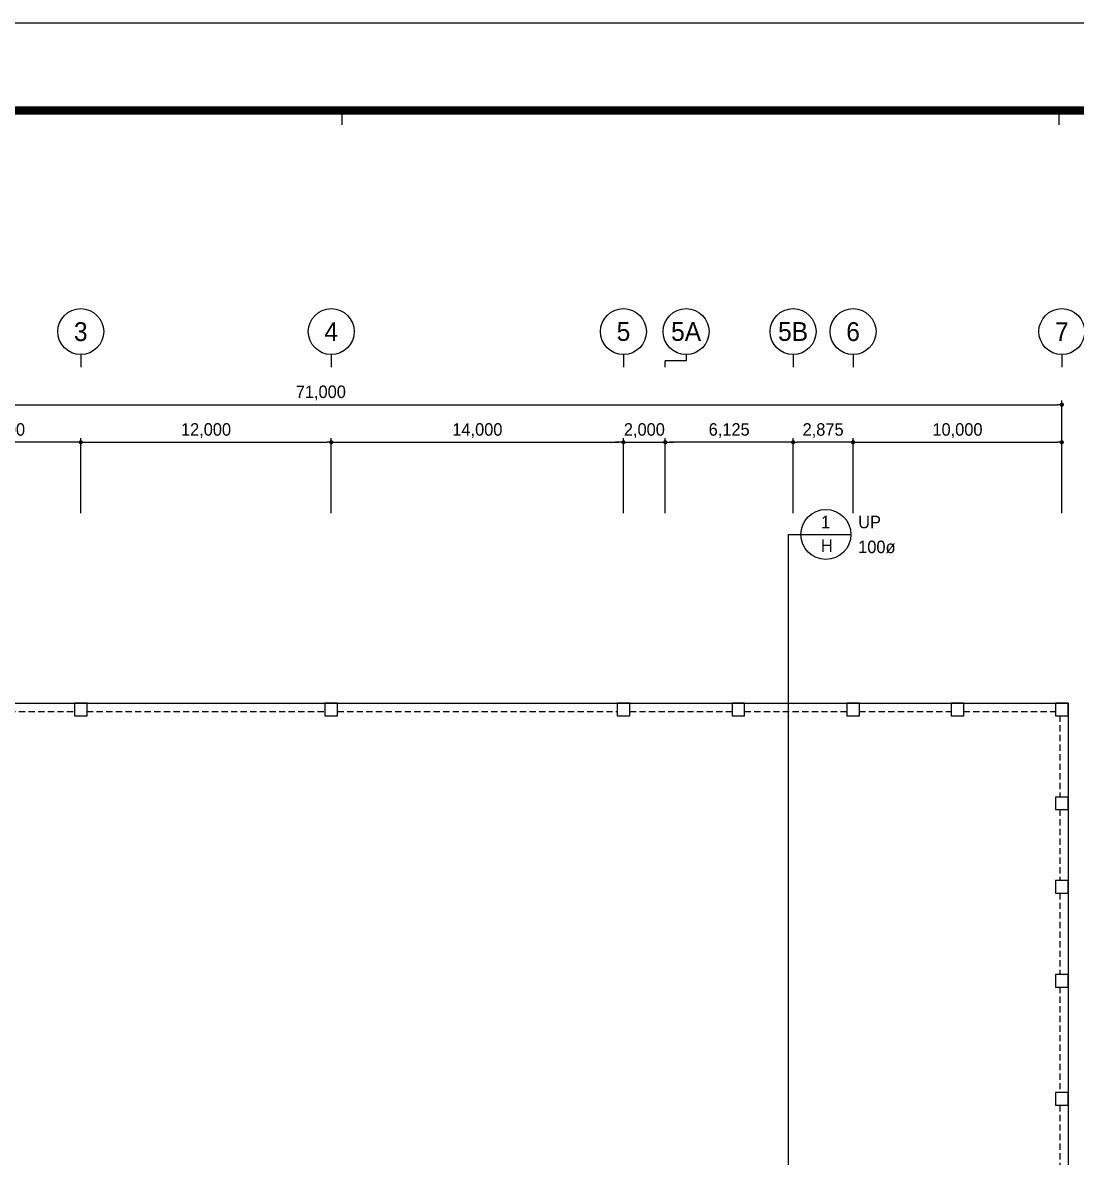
# Model space of a CAD drawing. Header units: millimetres. Extents: x 0 to 168200, y 0 to 118800.
# Drawn here: x 62718 to 113194, y 64443 to 118800 of the extents above; entities that cross this region are included whole.
import ezdxf
from ezdxf.enums import TextEntityAlignment as Align

# ---------------------------------------------------------------- set-up
doc = ezdxf.new("R2010")
doc.units = ezdxf.units.MM
doc.header["$LTSCALE"] = 200
doc.linetypes.add('HID', pattern=[2.3, 1.5, -0.8])
doc.layers.get('DEFPOINTS').update_dxf_attribs({"color": 137})
for name, color, linetype in [('BACK', 8, 'Continuous'), ('R', 1, 'Continuous'), ('TEXT', 2, 'Continuous'), ('XR-SHEET-SHT', 5, 'Continuous')]:
    doc.layers.add(name, color=color, linetype=linetype)
doc.layers.add('XR-SHEET-TEMP', color=171, linetype='Continuous', plot=False)
doc.styles.add('ghs', font='')
doc.styles.add('돋움', font='')
doc.styles.add('스타일2', font='')
doc.styles.get('ghs').set_extended_font_data('Dotum')
doc.styles.get('돋움').set_extended_font_data('Dotum')
doc.styles.get('스타일2').set_extended_font_data('Malgun Gothic', bold=True)
doc.dimstyles.new('M-200', dxfattribs={"dimscale": 200, "dimtxt": 3, "dimasz": 1, "dimexe": 1, "dimexo": 1, "dimgap": 1, "dimtad": 1, "dimdec": 0, "dimdsep": 46, "dimlunit": 6, "dimtxsty": '돋움', "dimblk": 'DOT', "dimcen": 1, "dimclrd": 256, "dimclre": 256, "dimclrt": 256, "dimazin": 0, "dimtfac": 1, "dimtdec": 0, "dimtix": 1, "dimtmove": 2, "dimatfit": 3, "dimldrblk": 'DOT', "dimfxl": 1, "dimtolj": 1, "dimtzin": 1, "dimlwd": -1, "dimlwe": -1, "dimarcsym": 0})

# ---------------------------------------------------------------- blocks, each defined once
blk = doc.blocks.new('XR-SHEET')
at = {"layer": 'XR-SHEET-SHT', "color": 5}
blk.add_lwpolyline([(0, 594), (841, 594), (841, 0), (0, 0)], close=True, dxfattribs=at)
at = {"layer": 'XR-SHEET-SHT', "color": 5, "const_width": 2}
blk.add_lwpolyline([(46.5, 573), (819.5, 573), (819.5, 21), (46.5, 21)], close=True, dxfattribs=at)
at = {"layer": 'XR-SHEET-TEMP'}
for p, q in [((390, 573), (390, 569.5)), ((561.75, 573), (561.75, 569.5))]:
    blk.add_line(p, q, dxfattribs=at)
blk = doc.blocks.new('_DOT')
at = {"color": 0, "linetype": 'ByBlock'}
blk.add_line((-0.5, 0), (-1, 0), dxfattribs=at)
at = {"color": 0, "linetype": 'ByBlock', "const_width": 0.5}
blk.add_lwpolyline([(-0.25, 0, 1), (0.25, 0, 1)], format="xyb", close=True, dxfattribs=at)
blk = doc.blocks.new('*D843')
at = {"layer": 'BACK'}
for p, q in [((41500, 95300), (41500, 100700)), ((112500, 95300), (112500, 100700)), ((41700, 100500), (112300, 100500))]:
    blk.add_line(p, q, dxfattribs=at)
at = {"layer": 'DEFPOINTS', "color": 0}
for p in [(112500, 100500), (41500, 95100), (112500, 95100)]:
    blk.add_point(p, dxfattribs=at)
at = {"layer": 'BACK', "linetype": 'ByBlock', "xscale": 200, "yscale": 200, "zscale": 200}
for p, rotation in [((41500, 100500), 180), ((112500, 100500), 360)]:
    blk.add_blockref('_DOT', p, dxfattribs=dict(at, rotation=rotation))
at = {"layer": 'BACK', "insert": (77000, 101062), "char_height": 600, "attachment_point": 5, "style": '돋움'}
blk.add_mtext('\\A1;71,000', dxfattribs=at)
blk = doc.blocks.new('*D844')
at = {"layer": 'BACK'}
for p, q in [((102500, 95300), (102500, 98900)), ((102700, 98700), (112300, 98700)), ((112500, 95300), (112500, 98900))]:
    blk.add_line(p, q, dxfattribs=at)
at = {"layer": 'DEFPOINTS', "color": 0}
for p in [(112500, 98700), (102500, 95100), (112500, 95100)]:
    blk.add_point(p, dxfattribs=at)
at = {"layer": 'BACK', "linetype": 'ByBlock', "xscale": 200, "yscale": 200, "zscale": 200, "rotation": 180}
blk.add_blockref('_DOT', (102500, 98700), dxfattribs=at)
at = {"layer": 'BACK', "linetype": 'ByBlock', "xscale": 200, "yscale": 200, "zscale": 200}
blk.add_blockref('_DOT', (112500, 98700), dxfattribs=at)
at = {"layer": 'BACK', "insert": (107500, 99258), "char_height": 600, "attachment_point": 5, "style": '돋움'}
blk.add_mtext('\\A1;10,000', dxfattribs=at)
blk = doc.blocks.new('*D845')
at = {"layer": 'BACK'}
for p, q in [((77500, 95300), (77500, 98900)), ((77700, 98700), (91300, 98700)), ((91500, 95300), (91500, 98900))]:
    blk.add_line(p, q, dxfattribs=at)
at = {"layer": 'DEFPOINTS', "color": 0}
for p in [(91500, 98700), (77500, 95100), (91500, 95100)]:
    blk.add_point(p, dxfattribs=at)
at = {"layer": 'BACK', "linetype": 'ByBlock', "xscale": 200, "yscale": 200, "zscale": 200, "rotation": 180}
blk.add_blockref('_DOT', (77500, 98700), dxfattribs=at)
at = {"layer": 'BACK', "linetype": 'ByBlock', "xscale": 200, "yscale": 200, "zscale": 200}
blk.add_blockref('_DOT', (91500, 98700), dxfattribs=at)
at = {"layer": 'BACK', "insert": (84500, 99258), "char_height": 600, "attachment_point": 5, "style": '돋움'}
blk.add_mtext('\\A1;14,000', dxfattribs=at)
blk = doc.blocks.new('*D846')
at = {"layer": 'BACK'}
for p, q in [((65500, 95300), (65500, 98900)), ((65700, 98700), (77300, 98700)), ((77500, 95300), (77500, 98900))]:
    blk.add_line(p, q, dxfattribs=at)
at = {"layer": 'DEFPOINTS', "color": 0}
for p in [(77500, 98700), (65500, 95100), (77500, 95100)]:
    blk.add_point(p, dxfattribs=at)
at = {"layer": 'BACK', "linetype": 'ByBlock', "xscale": 200, "yscale": 200, "zscale": 200, "rotation": 180}
blk.add_blockref('_DOT', (65500, 98700), dxfattribs=at)
at = {"layer": 'BACK', "linetype": 'ByBlock', "xscale": 200, "yscale": 200, "zscale": 200}
blk.add_blockref('_DOT', (77500, 98700), dxfattribs=at)
at = {"layer": 'BACK', "insert": (71500, 99258), "char_height": 600, "attachment_point": 5, "style": '돋움'}
blk.add_mtext('\\A1;12,000', dxfattribs=at)
blk = doc.blocks.new('*D849')
at = {"layer": 'BACK'}
for p, q in [((91300, 98700), (91100, 98700)), ((91500, 95300), (91500, 98900)), ((91500, 98700), (93500, 98700)), ((93500, 95300), (93500, 98900)), ((93700, 98700), (93900, 98700))]:
    blk.add_line(p, q, dxfattribs=at)
at = {"layer": 'DEFPOINTS', "color": 0}
for p in [(93500, 98700), (91500, 95100), (93500, 95100)]:
    blk.add_point(p, dxfattribs=at)
at = {"layer": 'BACK', "linetype": 'ByBlock', "xscale": 200, "yscale": 200, "zscale": 200}
blk.add_blockref('_DOT', (91500, 98700), dxfattribs=at)
at = {"layer": 'BACK', "linetype": 'ByBlock', "xscale": 200, "yscale": 200, "zscale": 200, "rotation": 180}
blk.add_blockref('_DOT', (93500, 98700), dxfattribs=at)
at = {"layer": 'BACK', "insert": (92500, 99258), "char_height": 600, "attachment_point": 5, "style": '돋움'}
blk.add_mtext('\\A1;2,000', dxfattribs=at)
blk = doc.blocks.new('*D850')
at = {"layer": 'BACK'}
for p, q in [((77500, 95300), (77500, 98900)), ((77700, 98700), (91300, 98700)), ((91500, 95300), (91500, 98900))]:
    blk.add_line(p, q, dxfattribs=at)
at = {"layer": 'DEFPOINTS', "color": 0}
for p in [(91500, 98700), (77500, 95100), (91500, 95100)]:
    blk.add_point(p, dxfattribs=at)
at = {"layer": 'BACK', "linetype": 'ByBlock', "xscale": 200, "yscale": 200, "zscale": 200, "rotation": 180}
blk.add_blockref('_DOT', (77500, 98700), dxfattribs=at)
at = {"layer": 'BACK', "linetype": 'ByBlock', "xscale": 200, "yscale": 200, "zscale": 200}
blk.add_blockref('_DOT', (91500, 98700), dxfattribs=at)
at = {"layer": 'BACK', "insert": (84500, 99258), "char_height": 600, "attachment_point": 5, "style": '돋움'}
blk.add_mtext('\\A1;14,000', dxfattribs=at)
blk = doc.blocks.new('*D851')
at = {"layer": 'BACK'}
for p, q in [((65500, 95300), (65500, 98900)), ((65700, 98700), (77300, 98700)), ((77500, 95300), (77500, 98900))]:
    blk.add_line(p, q, dxfattribs=at)
at = {"layer": 'DEFPOINTS', "color": 0}
for p in [(77500, 98700), (65500, 95100), (77500, 95100)]:
    blk.add_point(p, dxfattribs=at)
at = {"layer": 'BACK', "linetype": 'ByBlock', "xscale": 200, "yscale": 200, "zscale": 200, "rotation": 180}
blk.add_blockref('_DOT', (65500, 98700), dxfattribs=at)
at = {"layer": 'BACK', "linetype": 'ByBlock', "xscale": 200, "yscale": 200, "zscale": 200}
blk.add_blockref('_DOT', (77500, 98700), dxfattribs=at)
at = {"layer": 'BACK', "insert": (71500, 99258), "char_height": 600, "attachment_point": 5, "style": '돋움'}
blk.add_mtext('\\A1;12,000', dxfattribs=at)
blk = doc.blocks.new('*D855')
at = {"layer": 'BACK'}
for p, q in [((58200, 95300), (58200, 98900)), ((65300, 98700), (58400, 98700)), ((65500, 95300), (65500, 98900))]:
    blk.add_line(p, q, dxfattribs=at)
at = {"layer": 'DEFPOINTS', "color": 0}
for p in [(58200, 98700), (58200, 95100), (65500, 95100)]:
    blk.add_point(p, dxfattribs=at)
at = {"layer": 'BACK', "linetype": 'ByBlock', "xscale": 200, "yscale": 200, "zscale": 200, "rotation": 180}
blk.add_blockref('_DOT', (58200, 98700), dxfattribs=at)
at = {"layer": 'BACK', "linetype": 'ByBlock', "xscale": 200, "yscale": 200, "zscale": 200}
blk.add_blockref('_DOT', (65500, 98700), dxfattribs=at)
at = {"layer": 'BACK', "insert": (61850, 99258), "char_height": 600, "attachment_point": 5, "style": '돋움'}
blk.add_mtext('\\A1;7,300', dxfattribs=at)
blk = doc.blocks.new('*D856')
at = {"layer": 'BACK'}
for p, q in [((93500, 95300), (93500, 98900)), ((99425, 98700), (93700, 98700)), ((99625, 95300), (99625, 98900))]:
    blk.add_line(p, q, dxfattribs=at)
at = {"layer": 'DEFPOINTS', "color": 0}
for p in [(93500, 98700), (93500, 95100), (99625, 95100)]:
    blk.add_point(p, dxfattribs=at)
at = {"layer": 'BACK', "linetype": 'ByBlock', "xscale": 200, "yscale": 200, "zscale": 200, "rotation": 180}
blk.add_blockref('_DOT', (93500, 98700), dxfattribs=at)
at = {"layer": 'BACK', "linetype": 'ByBlock', "xscale": 200, "yscale": 200, "zscale": 200}
blk.add_blockref('_DOT', (99625, 98700), dxfattribs=at)
at = {"layer": 'BACK', "insert": (96563, 99258), "char_height": 600, "attachment_point": 5, "style": '돋움'}
blk.add_mtext('\\A1;6,125', dxfattribs=at)
blk = doc.blocks.new('*D857')
at = {"layer": 'BACK'}
for p, q in [((99625, 95300), (99625, 98900)), ((102300, 98700), (99825, 98700)), ((102500, 95300), (102500, 98900))]:
    blk.add_line(p, q, dxfattribs=at)
at = {"layer": 'DEFPOINTS', "color": 0}
for p in [(99625, 98700), (99625, 95100), (102500, 95100)]:
    blk.add_point(p, dxfattribs=at)
at = {"layer": 'BACK', "linetype": 'ByBlock', "xscale": 200, "yscale": 200, "zscale": 200, "rotation": 180}
blk.add_blockref('_DOT', (99625, 98700), dxfattribs=at)
at = {"layer": 'BACK', "linetype": 'ByBlock', "xscale": 200, "yscale": 200, "zscale": 200}
blk.add_blockref('_DOT', (102500, 98700), dxfattribs=at)
at = {"layer": 'BACK', "insert": (101063, 99258), "char_height": 600, "attachment_point": 5, "style": '돋움'}
blk.add_mtext('\\A1;2,875', dxfattribs=at)
blk = doc.blocks.new('1')
blk.add_line((0, 600), (0, 0))
blk.add_circle((0, 1700), 1100)
at = {"style": '스타일2'}
blk.add_attdef('X', text='', height=900, dxfattribs=at).set_placement((0, 1700), align=Align.MIDDLE)

msp = doc.modelspace()

# ---------------------------------------------------------------- linework, layer by layer
at = {"layer": 'BACK'}
for p, q in [((94500, 102900), (94500, 102600)), ((93500, 102300), (93500, 102600)), ((94500, 102600), (93500, 102600))]:
    msp.add_line(p, q, dxfattribs=at)
at = {"layer": 'BACK', "linetype": 'HID'}
for p, q in [((53800, 85800), (65200, 85800)), ((65800, 85800), (77200, 85800)), ((77800, 85800), (91200, 85800)), ((91800, 85800), (96700, 85800)), ((97300, 85800), (102200, 85800)), ((102800, 85800), (107200, 85800)), ((107800, 85800), (112200, 85800)), ((112400, 85600), (112400, 81700)), ((112400, 81100), (112400, 77700)), ((112400, 77100), (112400, 73200)), ((112400, 72600), (112400, 67540)), ((112400, 66940), (112400, 61802.4))]:
    msp.add_line(p, q, dxfattribs=at)
at = {"layer": 'BACK'}
msp.add_lwpolyline([(41200, 42600), (41200, 86200), (112800, 86200), (112800, 42600)], close=True, dxfattribs=at)
at = {"layer": 'BACK', "ltscale": 3}
for points in [[(65200, 85600), (65800, 85600), (65800, 86200), (65200, 86200)], [(77200, 85600), (77800, 85600), (77800, 86200), (77200, 86200)], [(91200, 85600), (91800, 85600), (91800, 86200), (91200, 86200)], [(96700, 85600), (97300, 85600), (97300, 86200), (96700, 86200)], [(102200, 85600), (102800, 85600), (102800, 86200), (102200, 86200)], [(107200, 85600), (107800, 85600), (107800, 86200), (107200, 86200)], [(112200, 85600), (112800, 85600), (112800, 86200), (112200, 86200)], [(112200, 81100), (112800, 81100), (112800, 81700), (112200, 81700)], [(112200, 77100), (112800, 77100), (112800, 77700), (112200, 77700)], [(112200, 72600), (112800, 72600), (112800, 73200), (112200, 73200)], [(112200, 66940), (112800, 66940), (112800, 67540), (112200, 67540)]]:
    msp.add_lwpolyline(points, close=True, dxfattribs=at)
at = {"layer": 'BACK'}
msp.add_circle((94500, 104000), 1100, dxfattribs=at)
at = {"layer": 'R'}
msp.add_line((99402.9, 59687.2), (99402.9, 94282.7), dxfattribs=at)
at = {"layer": 'TEXT'}
msp.add_line((99402.9, 94282.7), (102398, 94282.7), dxfattribs=at)
msp.add_circle((101198, 94282.7), 1200, dxfattribs=at)

# ---------------------------------------------------------------- block references
at = {"xscale": 200, "yscale": 200, "zscale": 200}
msp.add_blockref('XR-SHEET', (0, 0), dxfattribs=at)
at = {"layer": 'BACK'}
ref = msp.add_blockref('1', (65500, 102300), dxfattribs=at)
ref.add_attrib('X', '3', dxfattribs={"layer": '0', "height": 900, "style": '돋움'}).set_placement((65500, 104000), align=Align.MIDDLE)
ref = msp.add_blockref('1', (77500, 102300), dxfattribs=at)
ref.add_attrib('X', '4', dxfattribs={"layer": '0', "height": 900, "style": '돋움'}).set_placement((77500, 104000), align=Align.MIDDLE)
ref = msp.add_blockref('1', (91500, 102300), dxfattribs=at)
ref.add_attrib('X', '5', dxfattribs={"layer": '0', "height": 900, "style": '돋움'}).set_placement((91500, 104000), align=Align.MIDDLE)
ref = msp.add_blockref('1', (99625, 102300), dxfattribs=at)
ref.add_attrib('X', '5B', dxfattribs={"layer": '0', "height": 900, "style": '돋움'}).set_placement((99625, 104000), align=Align.MIDDLE)
ref = msp.add_blockref('1', (102500, 102300), dxfattribs=at)
ref.add_attrib('X', '6', dxfattribs={"layer": '0', "height": 900, "style": '돋움'}).set_placement((102500, 104000), align=Align.MIDDLE)
ref = msp.add_blockref('1', (112500, 102300), dxfattribs=at)
ref.add_attrib('X', '7', dxfattribs={"layer": '0', "height": 900, "style": '돋움'}).set_placement((112500, 104000), align=Align.MIDDLE)

# ---------------------------------------------------------------- texts
at = {"layer": 'BACK', "style": '돋움'}
msp.add_attdef('5A', text='X', height=900, dxfattribs=at).set_placement((94500, 104000), align=Align.MIDDLE)
at = {"layer": 'TEXT', "style": 'ghs'}
for s, p in [('1', (101183.1, 94878.2)), ('H', (101242.7, 93747.9))]:
    msp.add_text(s, height=600, dxfattribs=at).set_placement(p, align=Align.MIDDLE)
for s, p in [('UP', (102744.2, 94878.2)), ('100ø', (102744.2, 93687.2))]:
    msp.add_text(s, height=600, dxfattribs=at).set_placement(p, align=Align.MIDDLE_LEFT)

# ---------------------------------------------------------------- dimensions: what is measured, and where the dimension line sits
at = {"layer": 'BACK'}
dim = msp.add_linear_dim(base=(112500, 100500), p1=(41500, 95100), p2=(112500, 95100), angle=180, dimstyle='M-200', dxfattribs=at)
dim.commit()
dim.dimension.update_dxf_attribs({"geometry": '*D843', "text_midpoint": (77000, 101062), "dimtype": 160})
for base, p1, p2, picture, middle in [((58200, 98700), (65500, 95100), (58200, 95100), '*D855', (61850, 99258.2)), ((93500, 98700), (99625, 95100), (93500, 95100), '*D856', (96562.5, 99258.2)), ((99625, 98700), (102500, 95100), (99625, 95100), '*D857', (101062.5, 99258.2))]:
    dim = msp.add_linear_dim(base=base, p1=p1, p2=p2, angle=180, dimstyle='M-200', dxfattribs=at)
    dim.commit()
    dim.dimension.update_dxf_attribs({"geometry": picture, "text_midpoint": middle})
for base, p1, p2, picture, middle in [((77500, 98700), (65500, 95100), (77500, 95100), '*D846', (71500, 99258.2)), ((77500, 98700), (65500, 95100), (77500, 95100), '*D851', (71500, 99258.2)), ((91500, 98700), (77500, 95100), (91500, 95100), '*D845', (84500, 99258.2)), ((91500, 98700), (77500, 95100), (91500, 95100), '*D850', (84500, 99258.2)), ((93500, 98700), (91500, 95100), (93500, 95100), '*D849', (92500, 99258.2)), ((112500, 98700), (102500, 95100), (112500, 95100), '*D844', (107500, 99258.2))]:
    dim = msp.add_linear_dim(base=base, p1=p1, p2=p2, dimstyle='M-200', dxfattribs=at)
    dim.commit()
    dim.dimension.update_dxf_attribs({"geometry": picture, "text_midpoint": middle})

doc.saveas('drawing.dxf')
